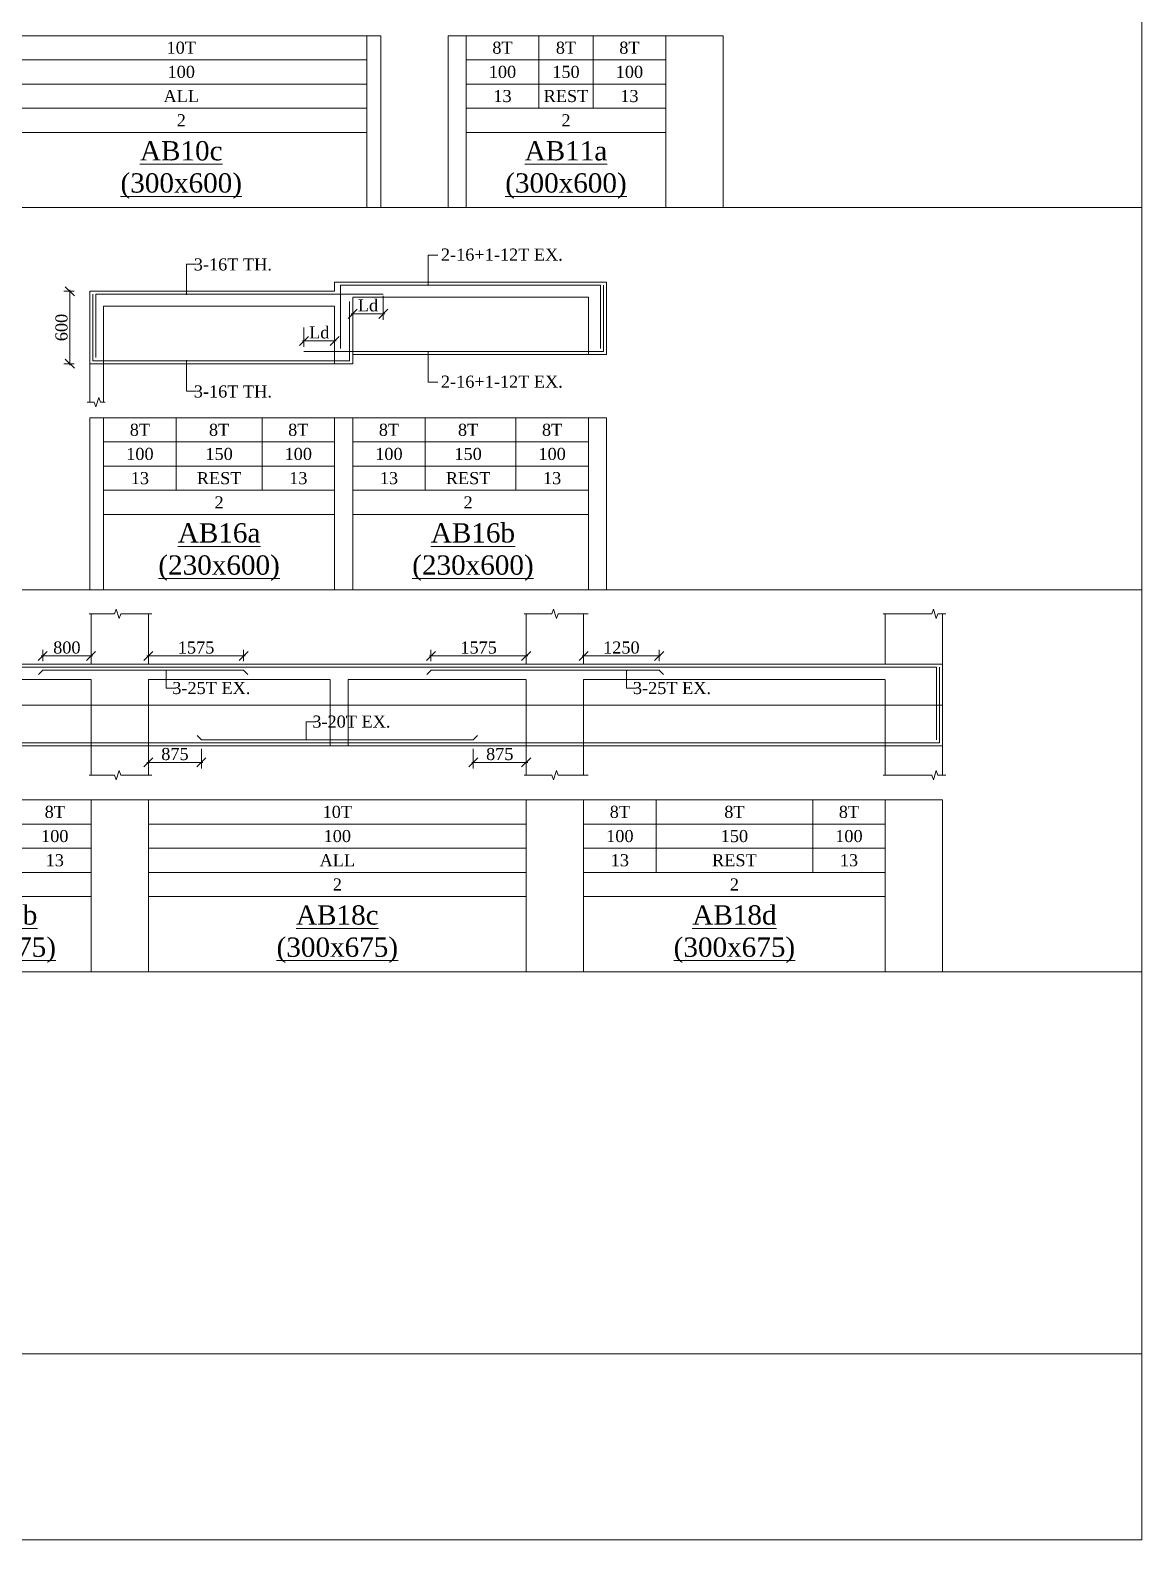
# Model space of a CAD drawing. Header units: inches. Extents: x 11017527 to 11245450, y -2821070 to -2693013.
# Drawn here: x 11096709 to 11115102, y -2792519 to -2767535 of the extents above; entities that cross this region are included whole.
import ezdxf
from ezdxf.enums import TextEntityAlignment as Align

# ---------------------------------------------------------------- set-up
doc = ezdxf.new("R2010")
doc.units = ezdxf.units.IN
doc.header["$LTSCALE"] = 0.5
doc.header["$MEASUREMENT"] = 0
doc.linetypes.add('HIDDEN', pattern=[9.525, 6.35, -3.175])
doc.layers.get('0').update_dxf_attribs({"lineweight": 0})
for name, color, linetype, lineweight in [('S-CUT OUT LINE', 9, 'Continuous', 9), ('S-DIM L.S.', 4, 'Continuous', 9), ('S-L.S.SECTION', 5, 'Continuous', 9), ('S-L.S.SLAB LINE', 8, 'HIDDEN', 5), ('S-L.S.STEEL', 6, 'Continuous', 15), ('S-SECTION MARK', 7, 'Continuous', 0), ('S-SHEET', 251, 'Continuous', 0), ('S-TEXT', 7, 'Continuous', 0), ('S-TEXT L.S. BEAM NO.', 30, 'Continuous', 5), ('S-TEXT. L.S.', 7, 'Continuous', 13)]:
    doc.layers.add(name, color=color, linetype=linetype, lineweight=lineweight)
doc.styles.add('135', font='arial.ttf', dxfattribs={"width": 0.8, "height": 135})
doc.styles.get("Standard").update_dxf_attribs({"font": 'times.ttf'})
doc.styles.add('TEXT', font='times.ttf')
doc.dimstyles.new('75', dxfattribs={"dimtxt": 135, "dimasz": 90, "dimexe": 0.1, "dimexo": 0.03, "dimgap": 0.09, "dimtad": 1, "dimdec": 0, "dimzin": 0, "dimdsep": 46, "dimtxsty": '135', "dimblk": 'ARCHTICK', "dimcen": 0.09, "dimclrd": 256, "dimclre": 256, "dimclrt": 256, "dimadec": 0, "dimazin": 0, "dimtfac": 1, "dimtdec": 0, "dimtofl": 0, "dimtmove": 1, "dimatfit": 3, "dimldrblk": 'DOTSMALL', "dimfxl": 1, "dimtolj": 1, "dimtzin": 0, "dimlwd": -1, "dimlwe": -1, "dimarcsym": 0})
doc.dimstyles.new('SETU_1', dxfattribs={"dimtxt": 200, "dimasz": 150, "dimexe": 100, "dimexo": 50, "dimgap": 35, "dimtad": 1, "dimdec": 0, "dimzin": 0, "dimdsep": 46, "dimtxsty": 'Standard', "dimblk": 'OBLIQUE', "dimcen": 150, "dimdle": 25, "dimclrd": 4, "dimclre": 7, "dimclrt": 256, "dimadec": 0, "dimazin": 0, "dimtfac": 1, "dimtdec": 0, "dimtofl": 0, "dimtmove": 1, "dimatfit": 3, "dimfxl": 1, "dimtolj": 1, "dimtzin": 0, "dimlwd": -1, "dimlwe": 5, "dimarcsym": 1})

# ---------------------------------------------------------------- blocks, each defined once
blk = doc.blocks.new('_Oblique')
at = {"color": 0, "linetype": 'ByBlock', "lineweight": -2}
blk.add_line((-0.5, -0.5), (0.5, 0.5), dxfattribs=at)
blk = doc.blocks.new('*D103')
at = {"layer": 'S-DIM L.S.', "color": 7, "lineweight": 5, "transparency": 16777216}
for p, q in [((11097436, -2771855), (11097265, -2771855)), ((11097436, -2773055), (11097265, -2773055))]:
    blk.add_line(p, q, dxfattribs=at)
at = {"layer": 'S-DIM L.S.', "color": 6, "transparency": 16777216}
blk.add_line((11097365, -2773080), (11097365, -2771830), dxfattribs=at)
at = {"layer": 'S-DIM L.S.', "color": 6, "transparency": 16777216, "xscale": 150, "yscale": 150, "zscale": 150}
for p, rotation in [((11097365, -2771855), 90), ((11097365, -2773055), 270)]:
    blk.add_blockref('_Oblique', p, dxfattribs=dict(at, rotation=rotation))
at = {"layer": 'S-DIM L.S.', "transparency": 16777216, "insert": (11097228, -2772455), "char_height": 200, "attachment_point": 5, "rotation": 90, "style": 'TEXT'}
blk.add_mtext('\\A1;600', dxfattribs=at)
blk = doc.blocks.new('_ArchTick')
at = {"color": 0, "linetype": 'ByBlock', "const_width": 0.15}
blk.add_lwpolyline([(-0.5, -0.5), (0.5, 0.5)], dxfattribs=at)
blk = doc.blocks.new('*D206')
at = {"layer": 'S-DIM L.S.', "color": 7, "transparency": 16777216}
blk.add_line((11097741, -2777890), (11096891, -2777890), dxfattribs=at)
at = {"layer": 'S-DIM L.S.', "color": 7, "lineweight": 5, "transparency": 16777216}
for p, q in [((11096916, -2777978), (11096916, -2777790)), ((11097716, -2777978), (11097716, -2777790))]:
    blk.add_line(p, q, dxfattribs=at)
at = {"layer": 'S-DIM L.S.', "color": 7, "transparency": 16777216, "xscale": 150, "yscale": 150, "zscale": 150, "rotation": 180}
blk.add_blockref('_Oblique', (11096916, -2777890), dxfattribs=at)
at = {"layer": 'S-DIM L.S.', "color": 7, "transparency": 16777216, "xscale": 150, "yscale": 150, "zscale": 150}
blk.add_blockref('_Oblique', (11097716, -2777890), dxfattribs=at)
at = {"layer": 'S-DIM L.S.', "transparency": 16777216, "insert": (11097316, -2777753), "char_height": 200, "attachment_point": 5, "style": 'TEXT'}
blk.add_mtext('\\A1;800', dxfattribs=at)
blk = doc.blocks.new('*D207')
at = {"layer": 'S-DIM L.S.', "color": 7, "transparency": 16777216}
blk.add_line((11105841, -2777890), (11107141, -2777890), dxfattribs=at)
at = {"layer": 'S-DIM L.S.', "color": 7, "lineweight": 5, "transparency": 16777216}
for p, q in [((11105866, -2777978), (11105866, -2777790)), ((11107116, -2777978), (11107116, -2777790))]:
    blk.add_line(p, q, dxfattribs=at)
at = {"layer": 'S-DIM L.S.', "color": 7, "transparency": 16777216, "xscale": 150, "yscale": 150, "zscale": 150, "rotation": 180}
blk.add_blockref('_Oblique', (11105866, -2777890), dxfattribs=at)
at = {"layer": 'S-DIM L.S.', "color": 7, "transparency": 16777216, "xscale": 150, "yscale": 150, "zscale": 150}
blk.add_blockref('_Oblique', (11107116, -2777890), dxfattribs=at)
at = {"layer": 'S-DIM L.S.', "transparency": 16777216, "insert": (11106491, -2777753), "char_height": 200, "attachment_point": 5, "style": 'TEXT'}
blk.add_mtext('\\A1;1250', dxfattribs=at)
blk = doc.blocks.new('*D208')
at = {"layer": 'S-DIM L.S.', "color": 7, "transparency": 16777216}
blk.add_line((11098641, -2777890), (11100266, -2777890), dxfattribs=at)
at = {"layer": 'S-DIM L.S.', "color": 7, "lineweight": 5, "transparency": 16777216}
for p, q in [((11098666, -2777978), (11098666, -2777790)), ((11100241, -2777978), (11100241, -2777790))]:
    blk.add_line(p, q, dxfattribs=at)
at = {"layer": 'S-DIM L.S.', "color": 7, "transparency": 16777216, "xscale": 150, "yscale": 150, "zscale": 150, "rotation": 180}
blk.add_blockref('_Oblique', (11098666, -2777890), dxfattribs=at)
at = {"layer": 'S-DIM L.S.', "color": 7, "transparency": 16777216, "xscale": 150, "yscale": 150, "zscale": 150}
blk.add_blockref('_Oblique', (11100241, -2777890), dxfattribs=at)
at = {"layer": 'S-DIM L.S.', "transparency": 16777216, "insert": (11099454, -2777753), "char_height": 200, "attachment_point": 5, "style": 'TEXT'}
blk.add_mtext('\\A1;1575', dxfattribs=at)
blk = doc.blocks.new('*D209')
at = {"layer": 'S-DIM L.S.', "color": 7, "lineweight": 5, "transparency": 16777216}
for p, q in [((11098666, -2779428), (11098666, -2779753)), ((11099541, -2779428), (11099541, -2779753))]:
    blk.add_line(p, q, dxfattribs=at)
at = {"layer": 'S-DIM L.S.', "color": 7, "transparency": 16777216}
blk.add_line((11098641, -2779653), (11099566, -2779653), dxfattribs=at)
at = {"layer": 'S-DIM L.S.', "color": 7, "transparency": 16777216, "xscale": 150, "yscale": 150, "zscale": 150, "rotation": 180}
blk.add_blockref('_Oblique', (11098666, -2779653), dxfattribs=at)
at = {"layer": 'S-DIM L.S.', "color": 7, "transparency": 16777216, "xscale": 150, "yscale": 150, "zscale": 150}
blk.add_blockref('_Oblique', (11099541, -2779653), dxfattribs=at)
at = {"layer": 'S-DIM L.S.', "transparency": 16777216, "insert": (11099104, -2779516), "char_height": 200, "attachment_point": 5, "style": 'TEXT'}
blk.add_mtext('\\A1;875', dxfattribs=at)
blk = doc.blocks.new('*D210')
at = {"layer": 'S-DIM L.S.', "color": 7, "transparency": 16777216}
blk.add_line((11104941, -2777890), (11103316, -2777890), dxfattribs=at)
at = {"layer": 'S-DIM L.S.', "color": 7, "lineweight": 5, "transparency": 16777216}
for p, q in [((11103341, -2777978), (11103341, -2777790)), ((11104916, -2777978), (11104916, -2777790))]:
    blk.add_line(p, q, dxfattribs=at)
at = {"layer": 'S-DIM L.S.', "color": 7, "transparency": 16777216, "xscale": 150, "yscale": 150, "zscale": 150, "rotation": 180}
blk.add_blockref('_Oblique', (11103341, -2777890), dxfattribs=at)
at = {"layer": 'S-DIM L.S.', "color": 7, "transparency": 16777216, "xscale": 150, "yscale": 150, "zscale": 150}
blk.add_blockref('_Oblique', (11104916, -2777890), dxfattribs=at)
at = {"layer": 'S-DIM L.S.', "transparency": 16777216, "insert": (11104129, -2777753), "char_height": 200, "attachment_point": 5, "style": 'TEXT'}
blk.add_mtext('\\A1;1575', dxfattribs=at)
blk = doc.blocks.new('*D211')
at = {"layer": 'S-DIM L.S.', "color": 7, "lineweight": 5, "transparency": 16777216}
for p, q in [((11104041, -2779428), (11104041, -2779753)), ((11104916, -2779428), (11104916, -2779753))]:
    blk.add_line(p, q, dxfattribs=at)
at = {"layer": 'S-DIM L.S.', "color": 7, "transparency": 16777216}
blk.add_line((11104941, -2779653), (11104016, -2779653), dxfattribs=at)
at = {"layer": 'S-DIM L.S.', "color": 7, "transparency": 16777216, "xscale": 150, "yscale": 150, "zscale": 150, "rotation": 180}
blk.add_blockref('_Oblique', (11104041, -2779653), dxfattribs=at)
at = {"layer": 'S-DIM L.S.', "color": 7, "transparency": 16777216, "xscale": 150, "yscale": 150, "zscale": 150}
blk.add_blockref('_Oblique', (11104916, -2779653), dxfattribs=at)
at = {"layer": 'S-DIM L.S.', "transparency": 16777216, "insert": (11104479, -2779516), "char_height": 200, "attachment_point": 5, "style": 'TEXT'}
blk.add_mtext('\\A1;875', dxfattribs=at)
blk = doc.blocks.new('*D379')
at = {"layer": 'S-DIM L.S.', "color": 7, "lineweight": 5, "transparency": 16777216}
for p, q in [((11101239, -2772453), (11101239, -2772778)), ((11101745, -2772378), (11101745, -2772778))]:
    blk.add_line(p, q, dxfattribs=at)
at = {"layer": 'S-DIM L.S.', "color": 7, "transparency": 16777216}
blk.add_line((11101214, -2772678), (11101770, -2772678), dxfattribs=at)
at = {"layer": 'S-DIM L.S.', "color": 7, "transparency": 16777216, "xscale": 150, "yscale": 150, "zscale": 150, "rotation": 180}
blk.add_blockref('_Oblique', (11101239, -2772678), dxfattribs=at)
at = {"layer": 'S-DIM L.S.', "color": 7, "transparency": 16777216, "xscale": 150, "yscale": 150, "zscale": 150}
blk.add_blockref('_Oblique', (11101745, -2772678), dxfattribs=at)
at = {"layer": 'S-DIM L.S.', "transparency": 16777216, "insert": (11101492, -2772538), "char_height": 200, "attachment_point": 5, "style": 'TEXT'}
blk.add_mtext('\\A1;Ld', dxfattribs=at)
blk = doc.blocks.new('*D380')
at = {"layer": 'S-DIM L.S.', "color": 7, "lineweight": 5, "transparency": 16777216}
for p, q in [((11102551, -2771930), (11102551, -2772329)), ((11102045, -2772005), (11102045, -2772329))]:
    blk.add_line(p, q, dxfattribs=at)
at = {"layer": 'S-DIM L.S.', "color": 7, "transparency": 16777216}
blk.add_line((11102020, -2772229), (11102576, -2772229), dxfattribs=at)
at = {"layer": 'S-DIM L.S.', "color": 7, "transparency": 16777216, "xscale": 150, "yscale": 150, "zscale": 150, "rotation": 180}
blk.add_blockref('_Oblique', (11102045, -2772229), dxfattribs=at)
at = {"layer": 'S-DIM L.S.', "color": 7, "transparency": 16777216, "xscale": 150, "yscale": 150, "zscale": 150}
blk.add_blockref('_Oblique', (11102551, -2772229), dxfattribs=at)
at = {"layer": 'S-DIM L.S.', "transparency": 16777216, "insert": (11102298, -2772090), "char_height": 200, "attachment_point": 5, "style": 'TEXT'}
blk.add_mtext('\\A1;Ld', dxfattribs=at)

msp = doc.modelspace()

# ---------------------------------------------------------------- linework, layer by layer
at = {"layer": 'S-CUT OUT LINE'}
for points, elevation in [([(11097949.281, -2773691.036), (11097870.74, -2773691.036), (11097842.77, -2773614.188), (11097796.093, -2773767.884), (11097768.123, -2773691.036), (11097652.18, -2773691.036)], 0.057), ([(11098721.464, -2777192.048), (11098207.801, -2777192.048), (11098179.831, -2777268.896), (11098133.154, -2777115.2), (11098105.183, -2777192.048), (11097683.608, -2777191.938)], -0.006), ([(11105941.132, -2777191.946), (11105444.479, -2777191.938), (11105416.509, -2777268.786), (11105369.832, -2777115.091), (11105341.862, -2777191.938), (11104883.612, -2777191.938)], -0.035), ([(11111861.464, -2777191.938), (11111727.999, -2777191.938), (11111700.029, -2777268.786), (11111653.352, -2777115.091), (11111625.382, -2777191.938), (11110823.608, -2777191.938)], -0.018), ([(11098721.464, -2779864.817), (11098207.801, -2779864.817), (11098179.831, -2779787.969), (11098133.154, -2779941.665), (11098105.183, -2779864.817), (11097683.608, -2779864.708)], -0.006), ([(11105941.132, -2779864.715), (11105444.479, -2779864.708), (11105416.509, -2779787.86), (11105369.832, -2779941.555), (11105341.862, -2779864.708), (11104883.612, -2779864.708)], -0.035), ([(11111861.464, -2779864.708), (11111727.999, -2779864.708), (11111700.029, -2779787.86), (11111653.352, -2779941.555), (11111625.382, -2779864.708), (11110823.608, -2779864.708)], -0.018)]:
    msp.add_lwpolyline(points, dxfattribs=dict(at, elevation=elevation))
at = {"layer": 'S-L.S.SECTION', "color": 5}
for p, q in [((11101745.096, -2771704.651, 0.059), (11106245.096, -2771704.605, 0.047)), ((11101745.096, -2771854.648, 0.078), (11101745.096, -2771704.651, 0.076)), ((11106245.096, -2772904.557, 0.059), (11106245.096, -2771704.605, 0.047)), ((11097694.759, -2773054.555, 0.035), (11097694.759, -2771854.603, 0.023)), ((11101745.096, -2771854.648, 0.034), (11097694.759, -2771854.603, 0.023)), ((11102045.096, -2772904.6, 0.07), (11106245.096, -2772904.557, 0.059)), ((11102045.096, -2773054.603, 0.069), (11102045.096, -2772904.6, 0.066)), ((11102045.096, -2773054.603, 0.047), (11097694.759, -2773054.555, 0.035)), ((11098666.132, -2778028.433, -0.025), (11086446.132, -2778028.323, -0.006)), ((11111806.132, -2778028.323, -0.037), (11097716.132, -2778028.323, -0.018)), ((11111806.132, -2779378.316, 0.029), (11111806.132, -2778028.323, -0.021)), ((11098666.132, -2779378.425, 0.026), (11086446.132, -2779378.316, 0.044)), ((11111806.132, -2779378.316, 0.014), (11097716.132, -2779378.316, 0.032))]:
    msp.add_line(p, q, dxfattribs=at)
at = {"layer": 'S-L.S.SECTION', "color": 1}
for p, q in [((11097694.759, -2773054.555, 0.035), (11097694.759, -2773690.988, 0.023)), ((11097924.759, -2773054.603, 0.069), (11097924.759, -2773691.036, 0.057)), ((11097716.132, -2777191.938, -0.009), (11097716.132, -2778028.323, -0.009)), ((11098666.132, -2778028.433, -0.009), (11098666.132, -2777192.048, -0.009)), ((11104916.132, -2778028.323, -0.021), (11104916.132, -2777191.938, -0.021)), ((11105866.132, -2777191.946, -0.025), (11105866.132, -2778028.33, -0.025)), ((11110856.132, -2777191.938, -0.021), (11110856.132, -2778028.323, -0.021)), ((11111806.132, -2778028.323, -0.021), (11111806.132, -2777191.938, -0.021)), ((11097716.132, -2779378.316, 0.042), (11097716.132, -2779864.708, -0.009)), ((11098666.132, -2779378.425, 0.042), (11098666.132, -2779864.817, -0.009)), ((11104916.132, -2779378.316, 0.029), (11104916.132, -2779864.708, -0.021)), ((11105866.132, -2779378.323, 0.025), (11105866.132, -2779864.715, -0.025)), ((11110856.132, -2779378.316, 0.03), (11110856.132, -2779864.708, -0.021)), ((11111806.132, -2779378.316, 0.029), (11111806.132, -2779864.708, -0.021))]:
    msp.add_line(p, q, dxfattribs=at)
at = {"layer": 'S-L.S.SLAB LINE', "linetype": 'HIDDEN', "ltscale": 0.8}
for p, q in [((11102045.096, -2771954.652, 0.067), (11105945.096, -2771954.609, 0.081)), ((11102045.096, -2772904.6, 0.064), (11102045.096, -2771954.652, 0.055)), ((11105945.096, -2771954.609, 0.067), (11105945.096, -2772904.557, 0.076)), ((11101745.096, -2772104.652, 0.044), (11097924.759, -2772104.607, 0.058)), ((11097924.759, -2772104.607, 0.043), (11097924.759, -2773054.555, 0.052)), ((11101745.096, -2773054.6, 0.04), (11101745.096, -2772104.652, 0.031)), ((11097716.127, -2778278.426, -0.035), (11094546.132, -2778278.401, -0.023)), ((11097716.127, -2779378.316, 0.042), (11097716.127, -2778278.426, 0.001)), ((11101673.132, -2778278.334, -0.017), (11098666.132, -2778278.337, -0.007)), ((11098666.132, -2778278.337, -0.012), (11098666.132, -2779378.316, 0.029)), ((11101673.132, -2778278.337, -0.012), (11101673.132, -2779378.316, 0.029)), ((11104916.132, -2778278.331, -0.028), (11101973.132, -2778278.333, -0.018)), ((11101973.132, -2778278.337, -0.012), (11101973.132, -2779378.316, 0.029)), ((11104916.132, -2779378.316, 0.029), (11104916.132, -2778278.331, -0.012)), ((11110856.127, -2778278.325, -0.048), (11105866.132, -2778278.33, -0.031)), ((11105866.132, -2778278.33, -0.033), (11105866.132, -2779378.323, 0.008)), ((11110856.127, -2779378.316, 0.03), (11110856.127, -2778278.325, -0.011))]:
    msp.add_line(p, q, dxfattribs=at)
at = {"layer": 'S-L.S.STEEL', "color": 1}
for p, q in [((11097744.759, -2773004.555, 0.035), (11097744.759, -2771904.603, 0.023)), ((11102551.479, -2771904.658, 0.037), (11097794.759, -2771904.603, 0.023)), ((11097794.759, -2772954.555, 0.035), (11097794.759, -2771904.603, 0.023)), ((11101845.096, -2771754.651, 0.059), (11106145.096, -2771754.605, 0.047)), ((11101845.096, -2772804.603, 0.088), (11101845.096, -2771754.651, 0.076)), ((11106145.096, -2772804.557, 0.059), (11106145.096, -2771754.605, 0.047)), ((11106195.096, -2772854.557, 0.059), (11106195.096, -2771754.605, 0.047)), ((11101995.096, -2773004.603, 0.064), (11101995.096, -2772026.482, 0.052)), ((11101238.714, -2772854.609, 0.073), (11106195.096, -2772854.557, 0.059)), ((11101995.096, -2773004.603, 0.047), (11097744.759, -2773004.555, 0.035)), ((11098566.132, -2778078.433, -0.025), (11086546.132, -2778078.323, -0.006)), ((11111706.132, -2778078.323, -0.037), (11097816.132, -2778078.323, -0.018)), ((11111706.132, -2779278.316, 0.029), (11111706.132, -2778078.323, -0.021)), ((11111756.132, -2779328.316, 0.029), (11111756.132, -2778078.323, -0.021)), ((11098666.132, -2778703.433, -0.025), (11086446.132, -2778703.323, -0.006)), ((11111806.132, -2778703.323, -0.037), (11097716.132, -2778703.323, -0.018)), ((11098616.132, -2779328.425, 0.026), (11086496.132, -2779328.316, 0.044)), ((11111756.132, -2779328.316, 0.014), (11097766.132, -2779328.316, 0.032))]:
    msp.add_line(p, q, dxfattribs=at)
at = {"layer": 'S-L.S.STEEL'}
for p, q in [((11096915.98, -2778128.369, -0.04), (11096845.123, -2778199.226, -0.04)), ((11096915.98, -2778128.369, -0.016), (11098516.132, -2778128.433, -0.026)), ((11097866.132, -2778128.323, 0.036), (11100241.132, -2778128.323, -0.067)), ((11100241.132, -2778128.323, -0.017), (11100312.14, -2778199.332, -0.017)), ((11103341.132, -2778128.323, 0.038), (11103270.13, -2778199.324, 0.038)), ((11107116.132, -2778128.33, -0.039), (11103341.132, -2778128.323, -0.017)), ((11107116.132, -2778128.33, -0.026), (11107187.14, -2778199.339, -0.026)), ((11099541.132, -2779278.316, 0.026), (11099470.123, -2779207.307, 0.026)), ((11104041.132, -2779278.315, 0.029), (11104112.147, -2779207.3, 0.029)), ((11099541.132, -2779278.316, 0.005), (11104041.132, -2779278.315, 0.028))]:
    msp.add_line(p, q, dxfattribs=at)
at = {"layer": 'S-SHEET'}
for p, q in [((11102508.95, -2767625.851, 0.073), (11089658.95, -2767625.838, 0.084)), ((11102278.95, -2767625.741, 0.073), (11102278.95, -2770471.529, 0.073)), ((11102508.95, -2767625.851, 0.073), (11102508.95, -2770471.638, 0.073)), ((11108174.039, -2767625.864, 0.109), (11103624.039, -2767625.864, 0.109)), ((11103624.039, -2767625.864, 0.092), (11103624.039, -2770471.652, 0.092)), ((11103924.039, -2767625.862, 0.108), (11103924.039, -2770471.65, 0.108)), ((11105124.039, -2767625.862, 0.108), (11105124.039, -2768825.878, 0.108)), ((11106024.039, -2767625.864, 0.079), (11106024.039, -2768825.849, 0.079)), ((11107224.039, -2767625.864, 0.079), (11107224.039, -2770471.652, 0.079)), ((11108174.039, -2767625.864, 0.098), (11108174.039, -2770471.652, 0.098)), ((11102278.95, -2768025.741, 0.09), (11096138.95, -2768025.852, 0.085)), ((11107224.039, -2768025.864, 0.088), (11103924.039, -2768025.862, 0.108)), ((11102278.95, -2768425.741, 0.09), (11096138.95, -2768425.852, 0.085)), ((11107224.039, -2768425.864, 0.088), (11103924.039, -2768425.862, 0.108)), ((11102278.95, -2768825.741, 0.09), (11096138.95, -2768825.852, 0.085)), ((11107224.039, -2768825.864, 0.088), (11103924.039, -2768825.862, 0.108)), ((11102278.95, -2769225.741, 0.09), (11096138.95, -2769225.852, 0.085)), ((11107224.039, -2769225.864, 0.088), (11103924.039, -2769225.862, 0.108)), ((11057421.852, -2770471.59, 0.001), (11115101.842, -2770471.59, 0.001)), ((11102508.95, -2770471.638, 0.073), (11089658.95, -2770471.625, 0.084)), ((11108174.039, -2770471.652, 0.109), (11103624.039, -2770471.652, 0.109)), ((11102045.096, -2773949.651, 0.052), (11097694.759, -2773949.603, 0.04)), ((11097694.759, -2773949.603, 0.023), (11097694.759, -2776795.391, 0.023)), ((11097924.759, -2773949.603, 0.04), (11097924.759, -2776795.391, 0.04)), ((11099124.759, -2773949.603, 0.04), (11099124.759, -2775149.618, 0.04)), ((11100545.096, -2773949.651, 0.028), (11100545.096, -2775149.636, 0.028)), ((11101745.096, -2773949.651, 0.076), (11106245.096, -2773949.605, 0.064)), ((11101745.096, -2773949.651, 0.028), (11101745.096, -2776795.439, 0.028)), ((11101745.096, -2773949.651, 0.064), (11101745.096, -2776795.439, 0.064)), ((11102045.096, -2773949.651, 0.04), (11102045.096, -2776795.439, 0.04)), ((11102045.096, -2773949.651, 0.052), (11102045.096, -2776795.439, 0.052)), ((11103245.096, -2773949.651, 0.052), (11103245.096, -2775149.636, 0.052)), ((11104745.096, -2773949.605, 0.064), (11104745.096, -2775149.62, 0.064)), ((11105945.096, -2773949.605, 0.064), (11105945.096, -2776795.392, 0.064)), ((11106245.096, -2773949.605, 0.047), (11106245.096, -2776795.392, 0.047)), ((11101745.096, -2774349.651, 0.038), (11097924.759, -2774349.603, 0.04)), ((11102045.096, -2774349.651, 0.062), (11105945.096, -2774349.605, 0.064)), ((11101745.096, -2774749.651, 0.038), (11097924.759, -2774749.603, 0.04)), ((11102045.096, -2774749.651, 0.062), (11105945.096, -2774749.605, 0.064)), ((11101745.096, -2775149.651, 0.038), (11097924.759, -2775149.603, 0.04)), ((11102045.096, -2775149.651, 0.062), (11105945.096, -2775149.605, 0.064)), ((11101745.096, -2775549.651, 0.038), (11097924.759, -2775549.603, 0.04)), ((11102045.096, -2775549.651, 0.062), (11105945.096, -2775549.605, 0.064)), ((11057421.852, -2776795.35, 0.003), (11115101.842, -2776795.35, 0.003)), ((11102045.096, -2776795.439, 0.052), (11097694.759, -2776795.391, 0.04)), ((11101745.096, -2776795.439, 0.076), (11106245.096, -2776795.392, 0.064)), ((11098666.132, -2780273.433, -0.009), (11086446.132, -2780273.323, 0.011)), ((11097716.132, -2780273.323, -0.009), (11097716.132, -2783119.11, -0.009)), ((11111806.132, -2780273.323, -0.021), (11097716.132, -2780273.323, -0.001)), ((11097716.132, -2780273.323, -0.021), (11097716.132, -2783119.11, -0.021)), ((11097716.132, -2780273.323, -0.009), (11097716.132, -2783119.11, -0.009)), ((11098666.132, -2780273.323, -0.021), (11098666.132, -2783119.11, -0.021)), ((11098666.132, -2780273.433, -0.009), (11098666.132, -2783119.22, -0.009)), ((11104916.132, -2780273.323, -0.021), (11104916.132, -2783119.11, -0.021)), ((11105866.132, -2780273.33, -0.021), (11105866.132, -2783119.118, -0.021)), ((11107066.132, -2780273.261, -0.021), (11107066.132, -2781473.277, -0.021)), ((11109656.132, -2780273.261, -0.021), (11109656.132, -2781473.277, -0.021)), ((11110856.132, -2780273.323, -0.021), (11110856.132, -2783119.11, -0.021)), ((11111806.132, -2780273.323, -0.021), (11111806.132, -2783119.11, -0.021)), ((11097716.132, -2780673.323, 0.009), (11094546.132, -2780673.216, -0.022)), ((11104916.132, -2780673.323, -0.004), (11098666.132, -2780673.323, -0.01)), ((11110856.132, -2780673.323, -0.003), (11105866.132, -2780673.33, -0.009)), ((11097716.132, -2781073.323, 0.009), (11094546.132, -2781073.216, -0.022)), ((11104916.132, -2781073.323, -0.004), (11098666.132, -2781073.323, -0.01)), ((11110856.132, -2781073.323, -0.003), (11105866.132, -2781073.33, -0.009)), ((11097716.132, -2781473.323, 0.009), (11094546.132, -2781473.216, -0.022)), ((11104916.132, -2781473.323, -0.004), (11098666.132, -2781473.323, -0.01)), ((11110856.132, -2781473.323, -0.003), (11105866.132, -2781473.33, -0.009)), ((11097716.132, -2781873.323, 0.009), (11094546.132, -2781873.216, -0.022)), ((11104916.132, -2781873.323, -0.004), (11098666.132, -2781873.323, -0.01)), ((11110856.132, -2781873.323, -0.003), (11105866.132, -2781873.33, -0.009)), ((11057421.852, -2783119.11, 0.004), (11115101.842, -2783119.11, 0.004)), ((11098666.132, -2783119.22, -0.009), (11086446.132, -2783119.11, 0.011)), ((11111806.132, -2783119.11, -0.021), (11097716.132, -2783119.11, -0.001)), ((11057421.852, -2789442.87, 0.006), (11115101.842, -2789442.87, 0.006)), ((11057421.852, -2792519.024, -0.007), (11115101.842, -2792519.024, -0.007))]:
    msp.add_line(p, q, dxfattribs=at)
msp.add_lwpolyline([(11115101.842, -2792519.024), (11057421.852, -2792519.024), (11057421.852, -2745176.548), (11115101.842, -2745176.548)], close=True, dxfattribs=at)

# ---------------------------------------------------------------- texts
at = {"layer": 'S-TEXT', "char_height": 200, "attachment_point": 5, "style": 'TEXT'}
for s, insert, width in [('10T', (11099208.95, -2767825.848, 0.073), 3740), ('8T', (11104524.039, -2767825.872, 0.108), 1200), ('8T', (11105574.208, -2767825.873, 0.093), 899.66317), ('8T', (11106624.039, -2767825.874, 0.078), 1200), ('100', (11099208.95, -2768225.752, 0.084), 3740), ('\\pxt9.000002;100', (11104524.039, -2768225.872, 0.109), 1200), ('\\pxt9.000002;150', (11105574.208, -2768225.872, 0.103), 899.66317), ('\\pxt9.000002;100', (11106624.039, -2768225.874, 0.079), 1200), ('ALL', (11099208.95, -2768625.752, 0.084), 3740), ('13', (11104524.039, -2768625.872, 0.109), 1200), ('REST', (11105574.208, -2768625.872, 0.104), 899.66317), ('13', (11106624.039, -2768625.874, 0.079), 1200), ('2', (11099208.95, -2769025.836, 0.087), 6140), ('2', (11105574.039, -2769025.85, 0.097), 3300), ('8T', (11098524.759, -2774149.612, 0.04), 1200), ('8T', (11099835.096, -2774149.636, 0.038), 1420.00002), ('8T', (11101145.096, -2774149.66, 0.028), 1200), ('8T', (11102645.096, -2774149.66, 0.052), 1200), ('8T', (11103955.096, -2774149.636, 0.062), 1420.00002), ('8T', (11105345.096, -2774149.614, 0.064), 1200), ('\\pxt9.000002;100', (11098524.759, -2774549.612, 0.041), 1200), ('\\pxt9.000002;150', (11099835.096, -2774549.629, 0.043), 1420.00002), ('\\pxt9.000002;100', (11101145.096, -2774549.66, 0.029), 1200), ('\\pxt9.000002;100', (11102645.096, -2774549.66, 0.052), 1200), ('\\pxt9.000002;150', (11103955.096, -2774549.629, 0.067), 1420.00002), ('\\pxt9.000002;100', (11105345.096, -2774549.614, 0.064), 1200), ('13', (11098524.759, -2774949.612, 0.041), 1200), ('REST', (11099835.096, -2774949.629, 0.043), 1420.00002), ('13', (11101145.096, -2774949.66, 0.029), 1200), ('13', (11102645.096, -2774949.66, 0.053), 1200), ('REST', (11103955.096, -2774949.629, 0.067), 1420.00002), ('13', (11105345.096, -2774949.614, 0.065), 1200), ('2', (11099834.927, -2775349.612, 0.04), 3820.33685), ('2', (11103955.264, -2775349.612, 0.064), 3820.33685), ('8T', (11097116.132, -2780473.255, -0.008), 1200), ('10T', (11101791.132, -2780473.277, -0.022), 3850), ('8T', (11106466.132, -2780473.271, -0.021), 1200), ('8T', (11108361.132, -2780473.257, -0.019), 2590), ('8T', (11110256.132, -2780473.271, -0.021), 1200), ('\\pxt9.000002;100', (11097116.132, -2780873.255, -0.008), 1200), ('\\pxt9.000002;100', (11101791.132, -2780873.293, -0.022), 3850), ('\\pxt9.000002;100', (11106466.132, -2780873.271, -0.021), 1200), ('\\pxt9.000002;150', (11108361.132, -2780873.273, -0.015), 2590), ('\\pxt9.000002;100', (11110256.132, -2780873.271, -0.021), 1200), ('13', (11097116.132, -2781273.255, -0.007), 1200), ('ALL', (11101791.132, -2781273.293, -0.022), 3850), ('13', (11106466.132, -2781273.271, -0.02), 1200), ('REST', (11108361.132, -2781273.309, -0.013), 2590), ('13', (11110256.132, -2781273.271, -0.02), 1200), ('2', (11101791.132, -2781673.323, -0.013), 6250), ('2', (11108361.132, -2781673.308, -0.008), 4990)]:
    msp.add_mtext(s, dxfattribs=dict(at, insert=insert, width=width))
at = {"layer": 'S-TEXT L.S. BEAM NO.', "linetype": 'ByBlock', "char_height": 319.2745, "attachment_point": 5, "style": 'TEXT'}
for s, insert, width in [('{\\LAB10c\\P(300x600)}', (11099208.95, -2769848.675, 0.092), 6140), ('{\\LAB11a\\P(300x600)}', (11105574.039, -2769848.741, 0.11), 3300), ('{\\LAB18b\\P(300x675)}', (11096131.132, -2782496.213, 0.01), 3170.00001), ('{\\LAB18c\\P(300x675)}', (11101791.132, -2782496.217, -0.017), 6250), ('{\\LAB18d\\P(300x675)}', (11108361.132, -2782496.147, -0.015), 4990)]:
    msp.add_mtext(s, dxfattribs=dict(at, insert=insert, width=width))
at = {"layer": 'S-TEXT L.S. BEAM NO.', "color": 1, "linetype": 'ByBlock', "char_height": 319.2745, "width": 3820.33685, "attachment_point": 5, "style": 'TEXT'}
for s, insert in [('{\\LAB16a\\P(230x600)}', (11099834.927, -2776172.506, 0.036)), ('{\\LAB16b\\P(230x600)}', (11104034.927, -2776172.508, 0.06))]:
    msp.add_mtext(s, dxfattribs=dict(at, insert=insert))
at = {"layer": 'S-TEXT. L.S.', "style": 'TEXT'}
for p in [(11103505.526, -2771348.776, 0.03), (11103505.526, -2773451.405, 0.03)]:
    msp.add_text('2-16+1-12T EX.', height=200, dxfattribs=at).set_placement(p)
for s, p in [('3-16T TH.', (11100061.861, -2771511.457, 0.038)), ('3-16T TH.', (11100061.861, -2773614.085, 0.05)), ('3-25T EX.', (11099706.101, -2778521.742, -0.067)), ('3-25T EX.', (11107327.81, -2778521.742, -0.067)), ('3-20T EX.', (11102023.867, -2779077.457, 0.012))]:
    msp.add_text(s, height=200, dxfattribs=at).set_placement(p, align=Align.CENTER)

# ---------------------------------------------------------------- dimensions: what is measured, and where the dimension line sits
at = {"layer": 'S-DIM L.S.', "color": 7}
dim = msp.add_linear_dim(base=(11097365.134, -2771854.603, 0.023), p1=(11097486.048, -2773054.555, 0.035), p2=(11097486.048, -2771854.603, 0.023), angle=90, dimstyle='SETU_1', override={"dimlfac": 0.5, "dimtxsty": 'TEXT', "dimclrd": 6, "dimarcsym": 1}, dxfattribs=at)
dim.commit()
dim.dimension.update_dxf_attribs({"geometry": '*D103', "text_midpoint": (11097228.403, -2772454.579, 0.023)})
at = {"layer": 'S-DIM L.S.'}
for base, p1, p2, picture, middle in [((11102551.479, -2772229.391, 0.058), (11102045.096, -2771954.654, 0.058), (11102551.479, -2771880.06, 0.065), '*D380', (11102298.287, -2772229.391, 0.058)), ((11101745.097, -2772677.631, 0.044), (11101238.714, -2772402.894, 0.044), (11101745.097, -2772328.3, 0.051), '*D379', (11101491.906, -2772677.631, 0.044))]:
    dim = msp.add_linear_dim(base=base, p1=p1, p2=p2, text='Ld', dimstyle='SETU_1', override={"dimtxsty": 'TEXT', "dimclrd": 7}, dxfattribs=at)
    dim.commit()
    dim.dimension.update_dxf_attribs({"geometry": picture, "text_midpoint": middle, "dimtype": 160})
for base, p1, p2, picture, middle in [((11096916.132, -2777890.066, -0.005), (11097716.132, -2778028.216, -0.021), (11096916.132, -2778028.218, -0.04), '*D206', (11097316.132, -2777753.336, -0.005)), ((11103341.139, -2777890.164, -0.021), (11104916.132, -2778028.316, -0.021), (11103341.139, -2778028.316, 0.038), '*D210', (11104128.635, -2777753.145, -0.021))]:
    dim = msp.add_linear_dim(base=base, p1=p1, p2=p2, angle=180, dimstyle='SETU_1', override={"dimtxsty": 'TEXT', "dimblk": 'Oblique', "dimclrd": 7, "dimarcsym": 1}, dxfattribs=at)
    dim.commit()
    dim.dimension.update_dxf_attribs({"geometry": picture, "text_midpoint": middle})
for base, p1, p2, picture, middle in [((11100241.132, -2777890.171, -0.021), (11098666.132, -2778028.323, -0.021), (11100241.132, -2778028.323, -0.017), '*D208', (11099453.632, -2777753.153, -0.021)), ((11107116.132, -2777890.178, 0.008), (11105866.132, -2778028.33, -0.008), (11107116.132, -2778028.33, -0.026), '*D207', (11106491.132, -2777753.448, 0.008))]:
    dim = msp.add_linear_dim(base=base, p1=p1, p2=p2, dimstyle='SETU_1', override={"dimtxsty": 'TEXT', "dimblk": 'Oblique', "dimclrd": 7, "dimarcsym": 1}, dxfattribs=at)
    dim.commit()
    dim.dimension.update_dxf_attribs({"geometry": picture, "text_midpoint": middle})
dim = msp.add_linear_dim(base=(11099541.132, -2779653.053, 0.029), p1=(11098666.132, -2779378.316, 0.029), p2=(11099541.132, -2779378.316, 0.026), dimstyle='SETU_1', override={"dimtxsty": 'TEXT', "dimblk": 'Oblique', "dimclrd": 7, "dimarcsym": 1}, dxfattribs=at)
dim.commit()
dim.dimension.update_dxf_attribs({"geometry": '*D209', "text_midpoint": (11099103.632, -2779653.053, 0.029), "dimtype": 160})
dim = msp.add_linear_dim(base=(11104041.138, -2779653.046, 0.029), p1=(11104916.132, -2779378.308, 0.029), p2=(11104041.138, -2779378.309, 0.029), angle=180, dimstyle='SETU_1', override={"dimtxsty": 'TEXT', "dimblk": 'Oblique', "dimclrd": 7, "dimarcsym": 1}, dxfattribs=at)
dim.commit()
dim.dimension.update_dxf_attribs({"geometry": '*D211', "text_midpoint": (11104478.635, -2779653.046, 0.029), "dimtype": 160})

# ---------------------------------------------------------------- leaders
at = {"layer": 'S-SECTION MARK'}
for points in [[(11099294.385, -2771904.651, 0.035), (11099294.385, -2771406.662, 0.035), (11099455.885, -2771406.662, 0.035)], [(11103293.682, -2771754.651, 0.059), (11103293.682, -2771256.662, 0.059), (11103455.182, -2771256.662, 0.059)], [(11103293.682, -2772854.603, 0.059), (11103293.682, -2773359.291, 0.059), (11103455.182, -2773359.291, 0.059)], [(11099294.385, -2773004.603, 0.035), (11099294.385, -2773509.291, 0.035), (11099455.885, -2773509.291, 0.035)], [(11098956.757, -2778128.353, -0.038), (11098956.757, -2778425.628, -0.038), (11099118.258, -2778425.628, -0.038)], [(11106578.466, -2778128.353, -0.038), (11106578.466, -2778425.628, -0.038), (11106739.966, -2778425.628, -0.038)], [(11101274.523, -2779278.316, 0.009), (11101274.523, -2778981.04, 0.009), (11101436.023, -2778981.04, 0.009)]]:
    msp.add_leader(points, dimstyle='75', override={"dimasz": 100, "dimclrd": 7}, dxfattribs=at)

doc.saveas('drawing.dxf')
